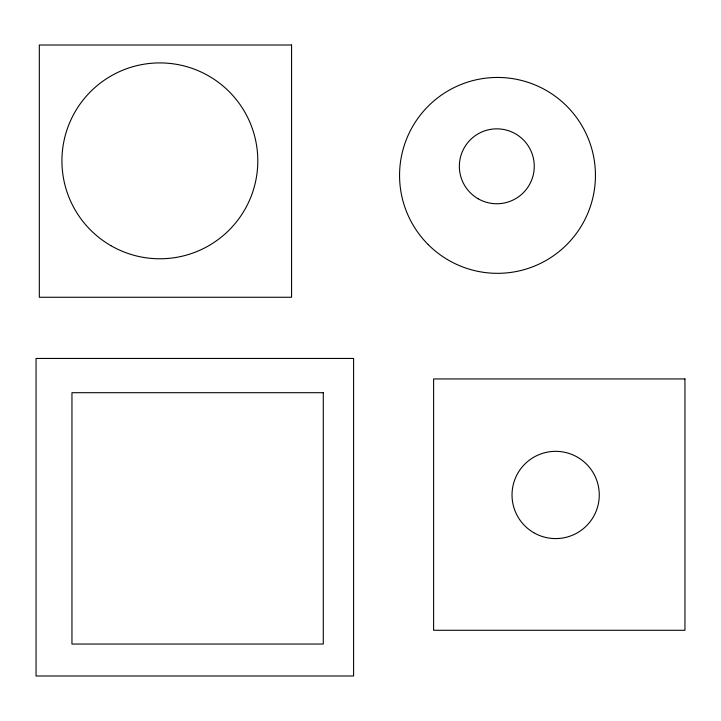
<?xml version="1.0" encoding="UTF-8"?>
<svg xmlns="http://www.w3.org/2000/svg" width="721" height="721" viewBox="0 0 721 721"><rect width="100%" height="100%" fill="white"/><g stroke="black" fill="none" stroke-linecap="round" stroke-linejoin="round"><path stroke-width="1.08" d="M291.572 45.008L39.322 45.008L39.322 297.259L291.572 297.259L291.572 45.008M353.587 358.454L36.05 358.454L36.05 675.992L353.587 675.992L353.587 358.454M684.95 378.94L433.609 378.94L433.609 630.28L684.95 630.28L684.95 378.94M323.287 392.702L71.956 392.702L71.956 644.042L323.287 644.042L323.287 392.702M110.899 245.663A97.939 97.939 0 0 0 257.803 160.846A97.939 97.939 0 0 0 110.899 76.029A97.939 97.939 0 0 0 110.899 245.663M428.247 244.644A97.939 97.939 0 0 0 592.103 200.744A97.939 97.939 0 0 0 472.156 80.788A97.939 97.939 0 0 0 428.247 244.644M533.828 532.738A43.62 43.62 0 0 0 599.268 494.967A43.62 43.62 0 0 0 533.828 457.186A43.62 43.62 0 0 0 533.828 532.738M478.086 198.735A37.447 37.447 0 0 0 534.261 166.299A37.447 37.447 0 0 0 478.086 133.863A37.447 37.447 0 0 0 478.086 198.735"/></g></svg>
